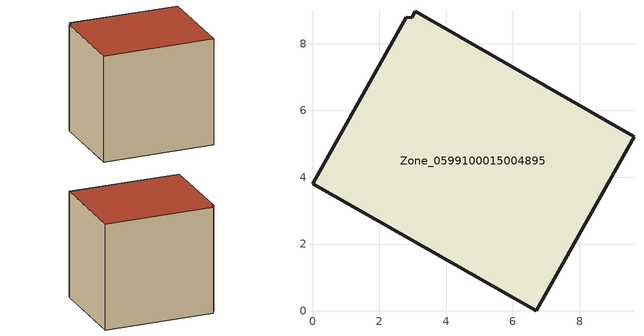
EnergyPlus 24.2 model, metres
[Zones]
Zone_0599100015004895
 floor ground (C_G): 2.8,8.79 2.97,8.77 3.07,8.97 9.62,5.22 6.7,0 0,3.8 z0.84
 wall outside (C_F): 0,3.8 6.7,0 9.62,5.22 3.07,8.97 2.97,8.77 2.8,8.79 0,3.8 z0.84:8.24
 roof outside (C_R): 2.97,8.77 2.8,8.79 0,3.8 6.7,0 9.62,5.22 3.07,8.97 z8.24
[BUILDING]
Pand.0599100015004895: North Axis=0; Terrain=City; Loads Convergence Tolerance Value=0.04; Temperature Convergence Tolerance Value=0.4; Solar Distribution=FullExterior; Maximum Number of Warmup Days=25; Minimum Number of Warmup Days=1
[Site:Location]
Rotterdam.The.Hague.AP_ZH_NLD Design_Conditions: Latitude=51.96; Longitude=4.45; Time Zone=1; Elevation=-4.5
[SITE:GROUNDTEMPERATURE:BUILDINGSURFACE]
18, 18, 18, 18, 18, 18, 18, 18, 18, 18, 18, 18
[MATERIAL] Thermal Absorptance=0.9; Solar Absorptance=0.7; Visible Absorptance=0.7
Name | Roughness | Thickness | Conductivity | Density | Specific Heat
G.TI.1946-1964 | MediumSmooth | 0.15 | 1 | 540 | 1210
F.TI.1946-1964 | Rough | 0.3 | 0.857143 | 1920 | 840
R.TI.1946-1964 | MediumRough | 0.2 | 0.277778 | 1500 | 1000
[CONSTRUCTION]
C_G: G.TI.1946-1964
C_F: F.TI.1946-1964
C_R: R.TI.1946-1964
[ZONE]
Zone_0599100015004895: Type=1; Multiplier=1; Ceiling Height=Autocalculate; Volume=Autocalculate; Floor Area=autocalculate; Part of Total Floor Area=Yes
[ZONEINFILTRATION:DESIGNFLOWRATE]
Infil_Zone_0599100015004895: Zone or ZoneList or Space or SpaceList=Zone_0599100015004895; Schedule=AlwaysOn; Design Flow Rate Calculation Method=Flow/Area; Flow Rate per Floor Area=0.003; Constant Term Coefficient=1; Temperature Term Coefficient=0; Velocity Term Coefficient=0; Velocity Squared Term Coefficient=0
[HVACTEMPLATE:ZONE:IDEALLOADSAIRSYSTEM]
Zone_0599100015004895: Maximum Heating Supply Air Temperature=50; Minimum Cooling Supply Air Temperature=13; Maximum Heating Supply Air Humidity Ratio=0.0156; Minimum Cooling Supply Air Humidity Ratio=0.0077; Heating Limit=NoLimit; Cooling Limit=NoLimit; Dehumidification Control Type=ConstantSensibleHeatRatio; Cooling Sensible Heat Ratio=0.7; Dehumidification Setpoint=60; Humidification Control Type=None; Humidification Setpoint=30; Outdoor Air Method=None; Outdoor Air Flow Rate per Person=0.00944; Outdoor Air Flow Rate per Zone Floor Area=0; Outdoor Air Flow Rate per Zone=0; Demand Controlled Ventilation Type=None; Outdoor Air Economizer Type=NoEconomizer; Heat Recovery Type=None; Sensible Heat Recovery Effectiveness=0.7; Latent Heat Recovery Effectiveness=0.65
[ZONECONTROL:THERMOSTAT]
ThermostatControl_Zone_0599100015004895: Zone or ZoneList=Zone_0599100015004895; Control Type Schedule=DualSetpointControlType; Control 1=Thermostat_Zone_0599100015004895; Temperature Difference Between Cutout And Setpoint=0
[THERMOSTATSETPOINT:DUALSETPOINT]
Thermostat_Zone_0599100015004895: Heating Setpoint Temperature Schedule=HeatingSetpoint_Zone_0599100015004895; Cooling Setpoint Temperature Schedule=CoolingSetpoint_Zone_0599100015004895
[SCHEDULE:COMPACT]
HeatingSetpoint_Zone_0599100015004895: Through: 12/31, For: AllDays, Until: 24:00, 21
CoolingSetpoint_Zone_0599100015004895: Through: 12/31, For: AllDays, Until: 24:00, 24
DualSetpointControlType: Through: 12/31, For: AllDays, Until: 24:00, 4
AlwaysOn: Through: 12/31, For: AllDays, Until: 24:00, 1
